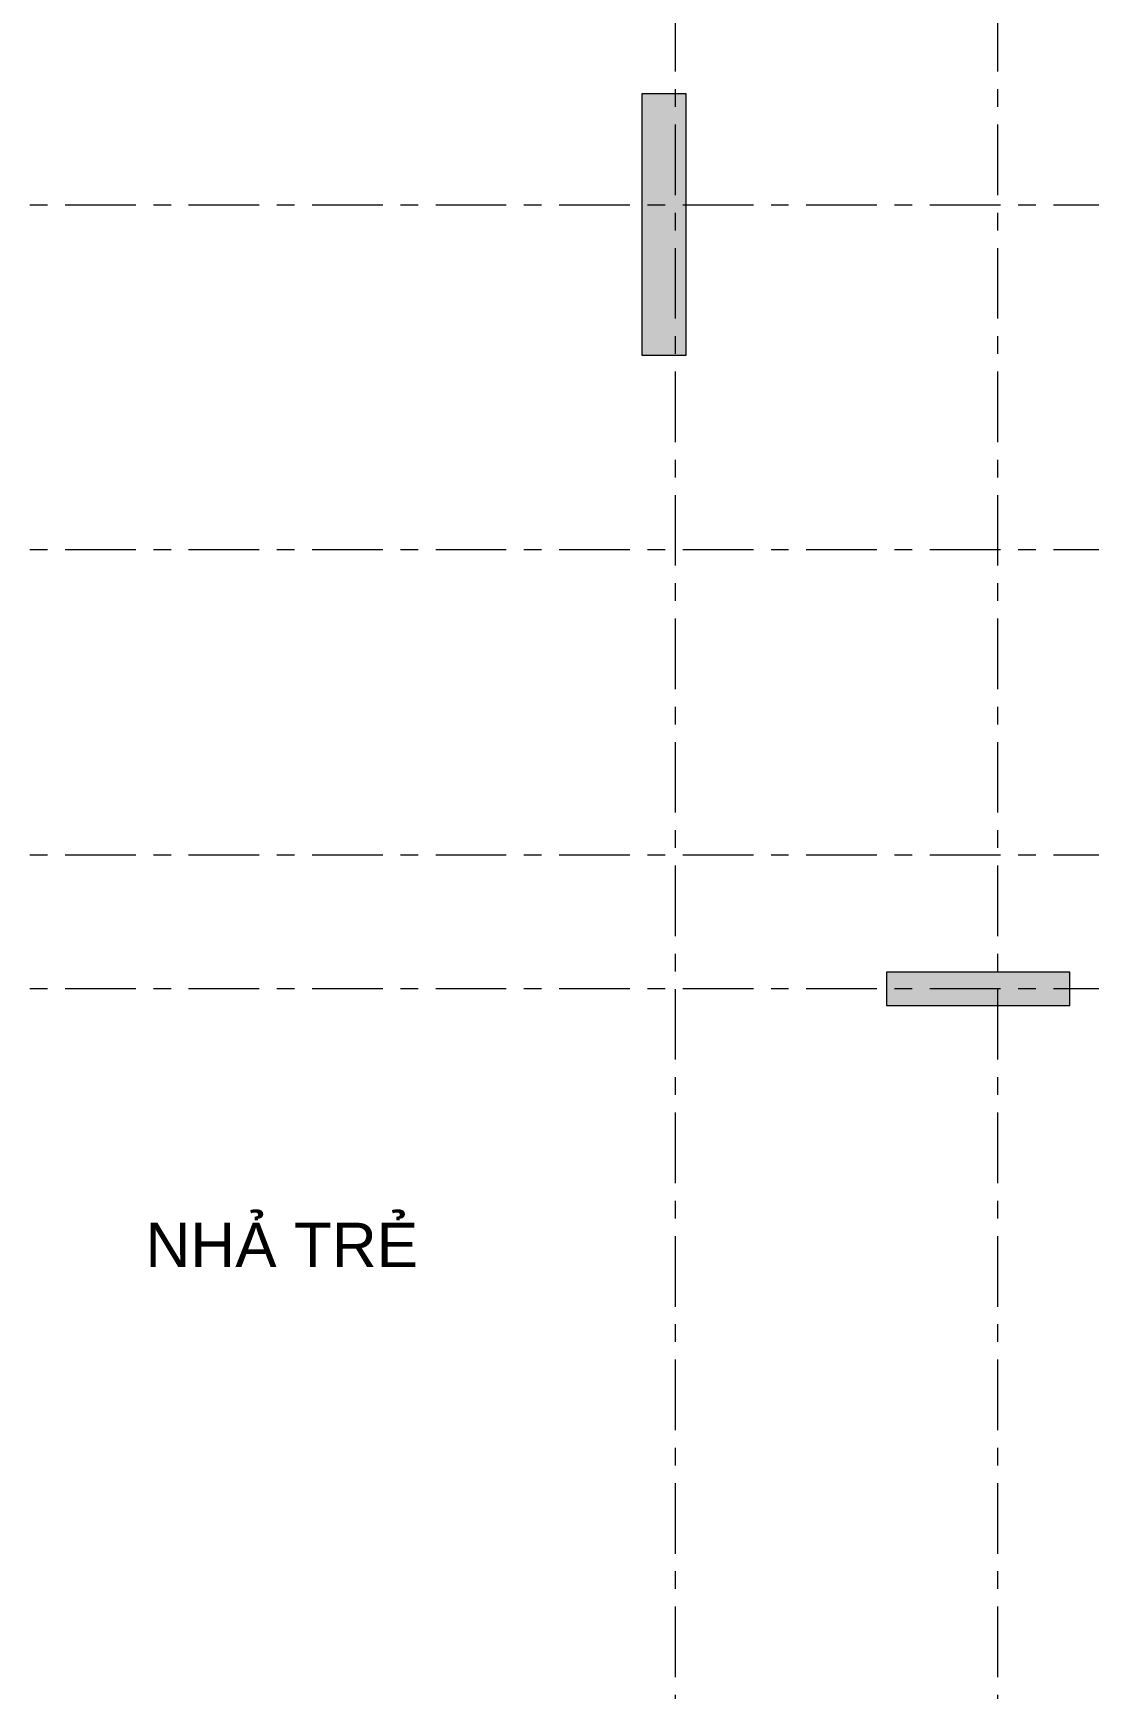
# Model space of a CAD drawing. Header units: millimetres. Extents: x -55734 to 162275, y -23881 to 125548.
# Drawn here: x 11225 to 20722, y 11600 to 26498 of the extents above; entities that cross this region are included whole.
import ezdxf

# ---------------------------------------------------------------- set-up
doc = ezdxf.new("R2010")
doc.units = ezdxf.units.MM
doc.linetypes.add('Grid Line', pattern=[22.225, 12.7, -3.175, 3.175, -3.175])
for name, color, linetype, lineweight in [('CHU', 181, 'Continuous', 5), ('NET CAT', 3, 'Continuous', 5), ('TRUC', 225, 'Continuous', 5)]:
    doc.layers.add(name, color=color, linetype=linetype, lineweight=lineweight)
doc.styles.add('Arial_1', font='arial.ttf', dxfattribs={"height": 400})

# ---------------------------------------------------------------- blocks, each defined once
blk = doc.blocks.new('ALC1807-ASCENT PLAZA-KET CAU 1_rvt-1-MẶT BẰNG TẦNG 1')
at = {"layer": 'NET CAT'}
for points in [[(17101, 23600), (17101, 25950), (16701, 25950), (16701, 23600)], [(20551, 17750), (20551, 18050), (18901, 18050), (18901, 17750)]]:
    blk.add_hatch(color=7, dxfattribs=at).paths.add_polyline_path(points, flags=0)
at = {"layer": 'NET CAT', "color": 90, "lineweight": 13}
for p, q in [((16701, 25950), (16701, 23600)), ((17101, 25950), (16701, 25950)), ((17101, 23600), (17101, 25950)), ((16701, 23600), (17101, 23600)), ((20551, 18050), (18901, 18050)), ((18901, 18050), (18901, 17750)), ((20551, 17750), (20551, 18050)), ((18901, 17750), (20551, 17750))]:
    blk.add_line(p, q, dxfattribs=at)

msp = doc.modelspace()

# ---------------------------------------------------------------- linework, layer by layer
at = {"layer": 'TRUC', "linetype": 'Grid Line', "ltscale": 50}
for p, q in [((17000.5, 50122.6), (17000.5, -7437.9)), ((19900.5, 50122.6), (19900.5, -7437.9)), ((48819.1, 24949.9), (-20105, 24949.9)), ((48819.1, 21849.9), (-17790.4, 21849.9)), ((48819.1, 19099.9), (-17790.4, 19099.9)), ((48819.1, 17899.9), (-20105, 17899.9))]:
    msp.add_line(p, q, dxfattribs=at)

# ---------------------------------------------------------------- block references
at = {"lineweight": 5}
msp.add_blockref('ALC1807-ASCENT PLAZA-KET CAU 1_rvt-1-MẶT BẰNG TẦNG 1', (0, 0), dxfattribs=at)

# ---------------------------------------------------------------- texts
at = {"layer": 'CHU', "color": 7, "insert": (12236.1, 15794.5), "char_height": 400, "width": 2539.14, "attachment_point": 1, "line_spacing_factor": 0.936439, "style": 'Arial_1'}
msp.add_mtext('\\pt2540,5080,7620,10160,12700,15240,17780,20320,22860,25400,27940,30480,33020,35560,38100,40640,43180,45720,48260,50800,53340,55880,58420,60960,63500,66040,68580,71120,73660,76200,78740,81280;NH{\\fArial|b0|i0|c163|p34;Ả TRẺ}', dxfattribs=at)

doc.saveas('drawing.dxf')
